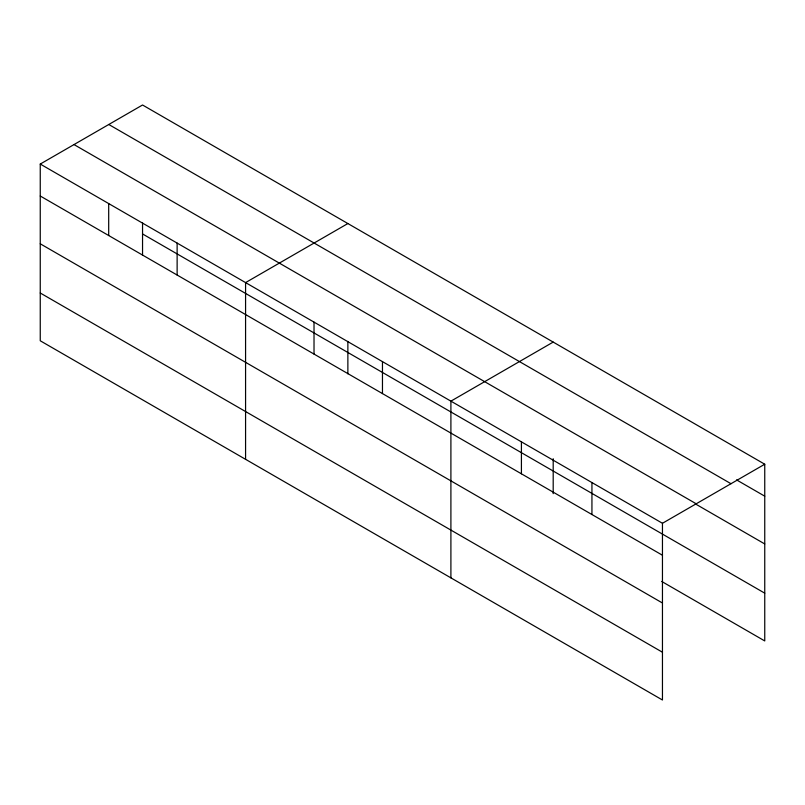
<?xml version="1.0" encoding="UTF-8"?>
<svg xmlns="http://www.w3.org/2000/svg" width="805" height="805" viewBox="0 0 805 805"><rect width="100%" height="100%" fill="white"/><g stroke="black" fill="none" stroke-linecap="round" stroke-linejoin="round"><path stroke-width="1.21" d="M662.455 603.005L662.455 523.28L40.25 164.059L40.25 340.777L662.455 699.998L662.455 603.005L40.25 243.784M661.69 581.441L764.75 640.941L764.75 464.223L142.545 105.002L40.25 164.059M347.871 223.538L245.575 282.605L245.575 459.323M553.196 342.085L450.901 401.152L450.901 577.869M662.455 523.28L764.75 464.223M736.545 479.891L764.75 496.172M108.786 124.493L730.99 483.714M74.01 144.568L696.214 503.799M695.319 503.86L764.75 543.949M142.545 233.943L764.75 593.164M40.25 196.007L662.455 555.239M40.25 293L662.455 652.231M591.937 482.577L591.937 514.526M553.196 458.729L553.196 493.656M521.419 441.865L521.419 473.813M382.466 361.636L382.466 393.585M347.871 341.411L347.871 373.862M314.02 322.121L314.02 354.069M177.13 243.09L177.13 275.038M142.545 222.864L142.545 255.316M108.695 203.574L108.695 235.523"/></g></svg>
